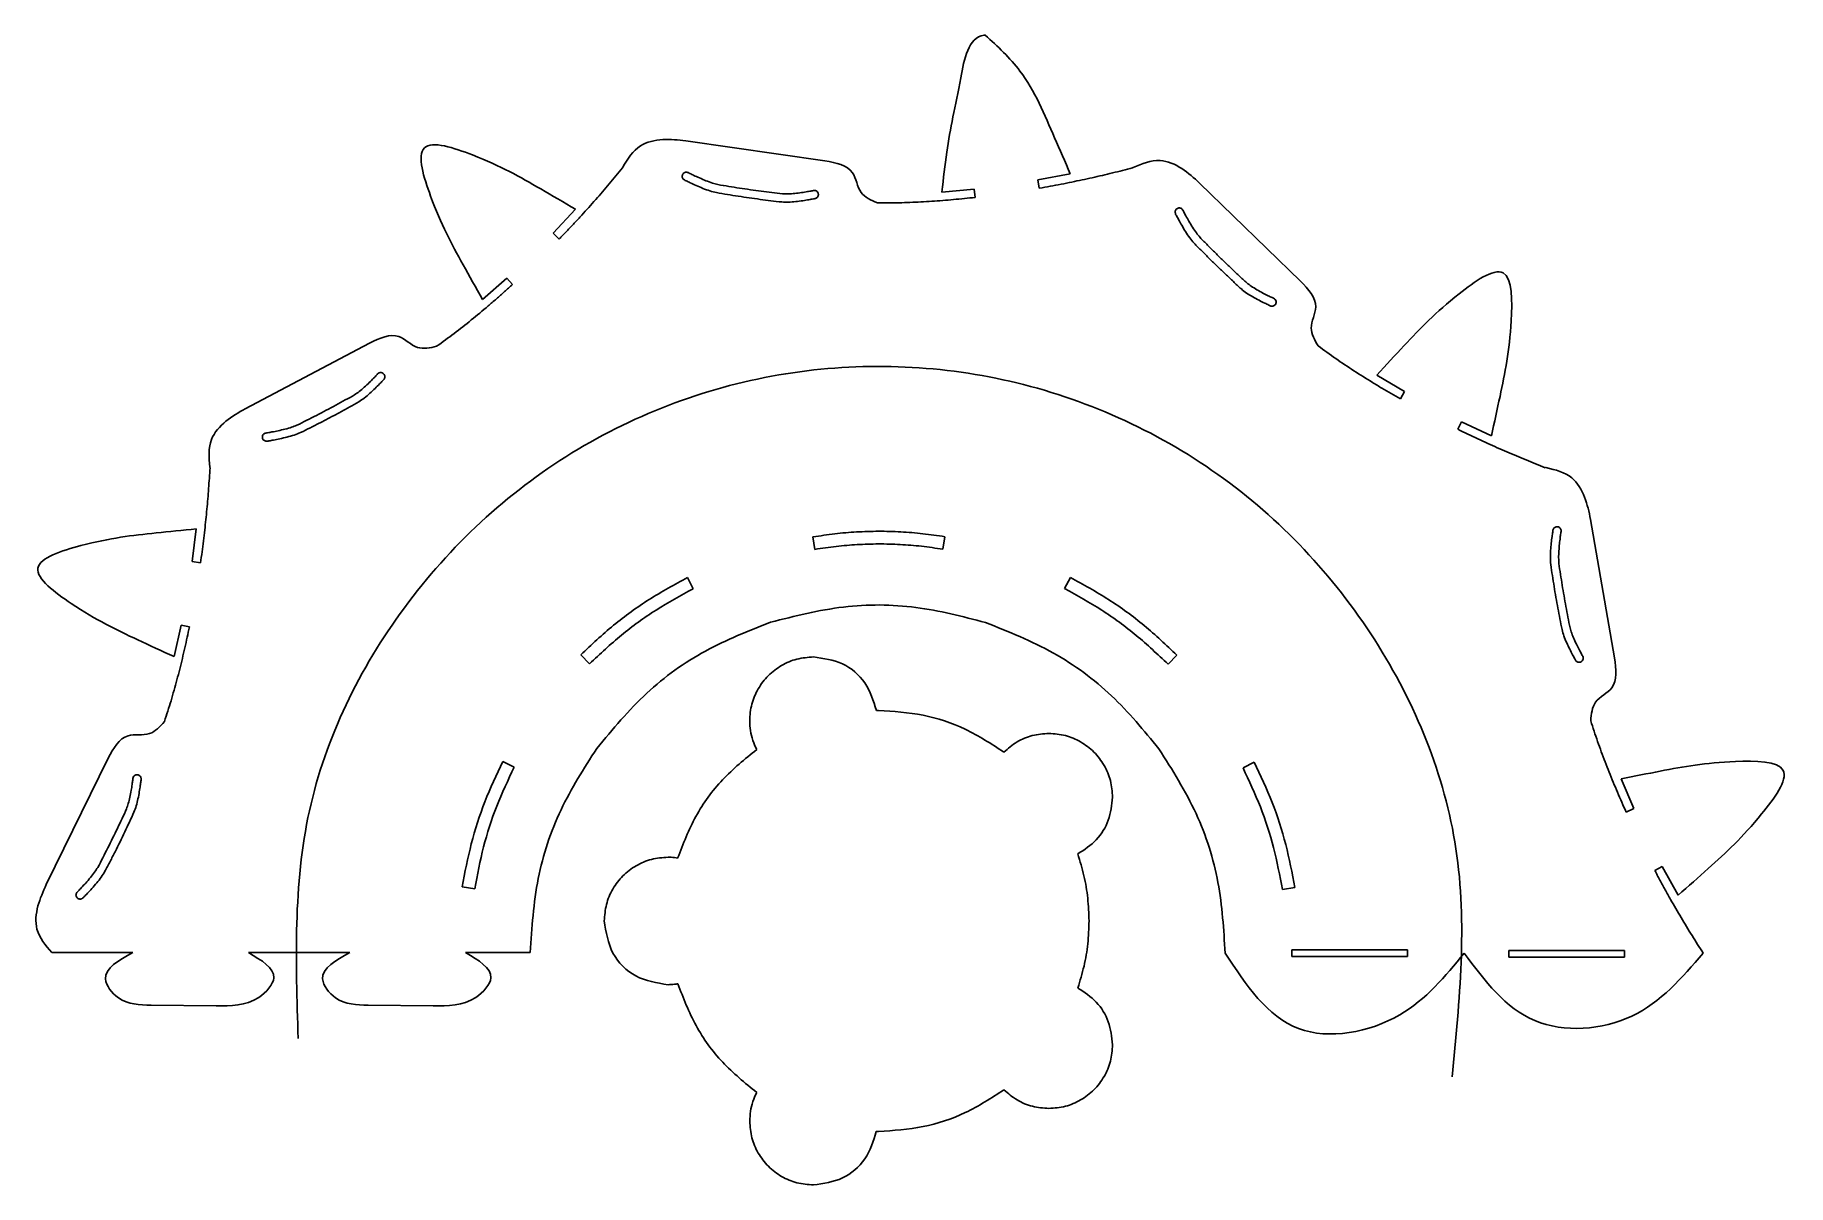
# Model space of a CAD drawing. Extents: x -536 to 104, y 111 to 531.
import ezdxf

# ---------------------------------------------------------------- set-up
doc = ezdxf.new("R2010")
doc.units = 0
doc.layers.get('0').update_dxf_attribs({"linetype": 'CONTINUOUS'})

msp = doc.modelspace()

# ---------------------------------------------------------------- linework, layer by layer
at = {"color": 7}
for p, q in [((-189.351561, 530.716403), (-189.351561, 530.716403)), ((-247.866795, 484.869161), (-298.671092, 492.128927)), ((-170.177344, 477.895312), (-158.34961, 480.145313)), ((-205.175385, 473.463305), (-193.478901, 474.56018)), ((-193.478901, 474.56018), (-193.106247, 471.492211)), ((-169.653514, 474.844921), (-170.177344, 477.895312)), ((-74.336717, 440.989453), (-111.171095, 476.724609)), ((-347.096485, 458.39182), (-338.850001, 467.165648)), ((-250.346968, 473.004347), (-250.346968, 473.004347)), ((-344.879299, 456.232055), (-347.096485, 458.39182)), ((-372.806251, 434.235961), (-363.987889, 441.998461)), ((-363.987889, 441.998461), (-361.883203, 439.735571)), ((-83.316872, 432.848398), (-83.316872, 432.848398)), ((-414.048048, 418.369946), (-459.417186, 394.381665)), ((-409.08024, 407.313367), (-409.08024, 407.313367)), ((-46.503515, 406.66875), (-36.394921, 400.681641)), ((-36.394921, 400.681641), (-37.896093, 397.980469)), ((-16.953515, 386.90625), (-15.583593, 389.682422)), ((-15.583593, 389.682422), (-4.692187, 384.550782)), ((40.260931, 303.491042), (31.466015, 354.052735)), ((-478.76367, 338.623855), (-477.248436, 350.568775)), ((-252.230859, 347.658985), (-251.512497, 343.102735)), ((-228.289449, 349.722655), (-228.289449, 349.722655)), ((-204.835545, 343.166017), (-204.110151, 347.724613)), ((-475.700388, 338.179711), (-478.76367, 338.623855)), ((-295.914842, 328.740223), (-298.005464, 332.852335)), ((-158.305078, 332.885155), (-160.405078, 328.771873)), ((-158.305078, 332.885155), (-158.305078, 332.885155)), ((-485.36367, 303.969164), (-482.79258, 315.432445)), ((-482.79258, 315.432445), (-479.759766, 314.839477)), ((-336.993746, 304.642958), (-333.733592, 301.376942)), ((-252.059176, 303.853728), (-252.059176, 303.853728)), ((-122.692966, 301.223438), (-119.42695, 304.484768)), ((28.210243, 302.18372), (28.210243, 302.18372)), ((-509.403515, 266.892212), (-532.007813, 220.817607)), ((-361.283197, 263.664836), (-365.395309, 265.764836)), ((-91.217579, 265.496474), (-95.330861, 263.404676)), ((-91.217579, 265.496474), (-91.217579, 265.496474)), ((-498.885936, 260.867184), (-498.885936, 260.867184)), ((42.604681, 259.36526), (47.262884, 248.580494)), ((47.262884, 248.580494), (44.460931, 247.277372)), ((54.895306, 226.009011), (57.63515, 227.449245)), ((57.63515, 227.449245), (63.430073, 216.895341)), ((-380.234761, 219.959757), (-375.677341, 219.234363)), ((-80.968361, 219.003507), (-76.410935, 219.721863)), ((-529.960547, 195.999639), (-500.439845, 195.999639)), ((-458.219532, 195.999639), (-450.760548, 195.999639)), ((-450.760548, 195.999639), (-421.239846, 195.999639)), ((-379.019533, 195.999639), (-355.400389, 195.999639)), ((-77.55, 196.981248), (-77.55, 194.581248)), ((-35.329687, 196.981248), (-77.55, 196.981248)), ((-77.55, 194.581248), (-35.329687, 194.581248)), ((-35.329687, 194.581248), (-35.329687, 196.981248)), ((1.640625, 196.759376), (1.640625, 194.359376)), ((43.859375, 196.759376), (1.640625, 196.759376)), ((1.640625, 194.359376), (43.859375, 194.359376)), ((43.859375, 194.359376), (43.859375, 196.759376)), ((-493.700387, 176.839479), (-470.000388, 176.600415)), ((-414.500388, 176.839479), (-390.800389, 176.600415))]:
    msp.add_line(p, q, dxfattribs=at)
for points, knots in [([(-189.351561, 530.716403), (-189.405948, 530.715799), (-189.514286, 530.714596), (-189.67582, 530.702517), (-195.648228, 529.888008), (-199.169141, 509.544317), (-203.135605, 492.633883), (-204.652118, 478.381159), (-205.175385, 473.463305)], [0, 0, 0, 0, 0.163124, 0.324944, 0.485812, 18.20262, 45.872461, 60.449656, 60.449656, 60.449656, 60.449656]), ([(-158.34961, 480.145313), (-160.273618, 484.49298), (-165.885821, 497.174837), (-173.592856, 516.118331), (-184.856179, 526.552107), (-189.351561, 530.716403)], [0, 0, 0, 0, 14.305754, 41.728936, 59.943884, 59.943884, 59.943884, 59.943884]), ([(-298.671092, 492.128927), (-301.422684, 492.432726), (-306.972507, 493.045474), (-316.413491, 491.048984), (-319.801112, 485.518288), (-321.642182, 482.512523)], [0, 0, 0, 0, 8.353158, 16.847903, 26.960345, 26.960345, 26.960345, 26.960345]), ([(-338.850001, 467.165648), (-343.163627, 469.696166), (-355.652493, 477.022552), (-370.377911, 485.325991), (-399.365418, 494.970812), (-390.224693, 465.913885), (-382.273178, 451.090527), (-375.234812, 438.55968), (-372.806251, 434.235961)], [0, 0, 0, 0, 14.69965, 42.558618, 60.27752, 77.994154, 105.663426, 120.24029, 120.24029, 120.24029, 120.24029]), ([(-321.694922, 482.266427), (-323.308447, 480.320559), (-326.536672, 476.427406), (-331.495205, 470.678947), (-334.88428, 466.917371), (-336.580082, 465.03518)], [0, 0, 0, 0, 7.583365, 15.17225, 22.772463, 22.772463, 22.772463, 22.772463]), ([(-321.642182, 482.512523), (-321.64801, 482.484917), (-321.659543, 482.430292), (-321.677511, 482.348344), (-321.689087, 482.29388), (-321.694922, 482.266427)], [0, 0, 0, 0, 0.084643, 0.167487, 0.251684, 0.251684, 0.251684, 0.251684]), ([(-250.346968, 473.004347), (-250.458746, 473.226913), (-250.679343, 473.666155), (-251.358391, 474.043477), (-252.056177, 474.025401), (-252.991503, 473.802991), (-254.425707, 473.567215), (-256.487955, 473.223908), (-258.859315, 472.938262), (-261.174996, 472.742496), (-263.972033, 472.808138), (-267.235353, 473.283295), (-271.157984, 473.747329), (-275.090258, 474.301905), (-279.032071, 474.876667), (-282.964358, 475.539624), (-286.283179, 476.01039), (-289.055356, 476.740195), (-291.300899, 477.586765), (-293.580812, 478.536446), (-295.542688, 479.449582), (-296.906501, 480.088054), (-297.71604, 480.52296), (-298.242931, 480.725423), (-298.784097, 480.699683), (-299.281818, 480.497379), (-299.678575, 480.132181), (-299.924439, 479.653572), (-299.990211, 479.118392), (-299.86486, 478.595829), (-299.570321, 478.14146), (-299.093164, 477.824416), (-298.233161, 477.424541), (-296.834867, 476.726323), (-294.789504, 475.797413), (-292.403486, 474.779602), (-289.933194, 473.8453), (-286.938535, 473.091968), (-283.458621, 472.574676), (-279.489973, 471.912838), (-275.515653, 471.330582), (-271.550091, 470.774404), (-267.592549, 470.299214), (-264.155848, 469.824468), (-261.129383, 469.717542), (-258.562822, 469.936963), (-256.063972, 470.261812), (-253.91165, 470.596795), (-252.425622, 470.883222), (-251.548668, 471.032167), (-251.076468, 471.175052), (-250.726704, 471.427317), (-250.458323, 471.762562), (-250.297623, 472.160146), (-250.246212, 472.589511), (-250.313274, 472.865622), (-250.346968, 473.004347)], [0, 0, 0, 0, 0.73416, 1.448892, 2.183052, 2.776473, 4.337343, 6.537512, 9.049998, 11.501178, 13.501943, 17.427715, 21.381102, 25.354972, 29.340074, 33.330502, 37.321106, 39.383788, 41.9155, 44.513604, 46.791636, 48.40937, 49.024804, 49.554888, 50.077205, 50.607289, 51.137373, 51.659691, 52.189775, 52.719859, 53.242176, 53.77226, 54.411903, 56.092396, 58.456991, 61.151063, 63.874966, 66.369512, 70.397187, 74.422954, 78.441205, 82.446687, 86.435306, 90.400513, 92.848037, 95.501497, 98.116724, 100.408319, 102.035422, 102.654375, 103.079747, 103.501015, 103.926388, 104.35176, 104.773028, 105.198401, 105.198401, 105.198401, 105.198401]), ([(-228.754683, 469.500023), (-231.039697, 470.481386), (-235.893083, 472.565808), (-236.826162, 482.799358), (-243.806622, 484.107995), (-247.866795, 484.869161)], [0, 0, 0, 0, 7.010484, 14.890317, 25.845913, 25.845913, 25.845913, 25.845913]), ([(-135.594136, 482.279297), (-138.043275, 481.653438), (-142.943321, 480.401268), (-150.333727, 478.665037), (-155.286568, 477.613868), (-157.764844, 477.08789)], [0, 0, 0, 0, 7.583434, 15.172338, 22.772619, 22.772619, 22.772619, 22.772619]), ([(-135.406636, 482.446871), (-135.427581, 482.428007), (-135.469029, 482.390675), (-135.531888, 482.33522), (-135.573275, 482.298038), (-135.594136, 482.279297)], [0, 0, 0, 0, 0.084562, 0.167343, 0.251471, 0.251471, 0.251471, 0.251471]), ([(-111.171095, 476.724609), (-113.218537, 478.587728), (-117.348076, 482.3455), (-126.159188, 486.279678), (-132.150504, 483.796446), (-135.406636, 482.446871)], [0, 0, 0, 0, 8.352994, 16.847364, 26.959591, 26.959591, 26.959591, 26.959591]), ([(-157.764844, 477.08789), (-159.08457, 476.823296), (-161.722201, 476.294476), (-165.683932, 475.539149), (-168.330748, 475.076255), (-169.653514, 474.844921)], [0, 0, 0, 0, 4.037967, 8.070358, 12.098835, 12.098835, 12.098835, 12.098835]), ([(-193.106247, 471.492211), (-194.402742, 471.352791), (-197.006796, 471.072762), (-200.937103, 470.699867), (-206.226738, 470.253737), (-212.857449, 469.819379), (-220.813218, 469.497442), (-226.109674, 469.499164), (-228.754683, 469.500023)], [0, 0, 0, 0, 3.911878, 7.857139, 11.843564, 19.836774, 27.790395, 35.724702, 35.724702, 35.724702, 35.724702]), ([(-83.316872, 432.848398), (-83.276481, 433.094159), (-83.196769, 433.579177), (-83.524347, 434.283572), (-84.099493, 434.679095), (-84.986915, 435.048933), (-86.285794, 435.701189), (-88.155979, 436.635607), (-90.24235, 437.798363), (-92.230842, 439.001108), (-94.455108, 440.698271), (-96.815899, 443.000812), (-99.716624, 445.681888), (-102.571928, 448.441883), (-105.423086, 451.223814), (-108.214697, 454.071498), (-110.62297, 456.40311), (-112.436739, 458.62298), (-113.755821, 460.627764), (-115.042093, 462.736176), (-116.092563, 464.628075), (-116.820619, 465.946245), (-117.219933, 466.773924), (-117.527172, 467.247444), (-117.98012, 467.54473), (-118.50171, 467.67363), (-119.037367, 467.611389), (-119.517608, 467.368694), (-119.885397, 466.974367), (-120.091135, 466.477906), (-120.119904, 465.937171), (-119.920196, 465.400214), (-119.459493, 464.571201), (-118.738644, 463.18444), (-117.629918, 461.230699), (-116.297841, 459.004808), (-114.8485, 456.796941), (-112.868569, 454.427263), (-110.357316, 451.963324), (-107.535631, 449.095175), (-104.662582, 446.288072), (-101.781287, 443.507218), (-98.858878, 440.796598), (-96.357578, 438.392475), (-93.971962, 436.52706), (-91.766598, 435.195988), (-89.554044, 433.990011), (-87.615883, 432.995914), (-86.245303, 432.354172), (-85.448285, 431.959209), (-84.982282, 431.797253), (-84.551039, 431.795754), (-84.136862, 431.909224), (-83.773159, 432.13642), (-83.479192, 432.453564), (-83.371153, 432.716362), (-83.316872, 432.848398)], [0, 0, 0, 0, 0.734161, 1.448893, 2.183054, 2.776474, 4.337341, 6.537509, 9.049997, 11.501177, 13.501937, 17.427713, 21.381101, 25.354968, 29.340072, 33.330502, 37.321103, 39.383786, 41.915498, 44.513598, 46.791632, 48.409367, 49.024801, 49.5549, 50.077233, 50.607332, 51.137431, 51.659764, 52.189863, 52.719962, 53.242295, 53.772394, 54.412036, 56.092526, 58.457117, 61.151192, 63.875096, 66.369642, 70.397315, 74.423081, 78.441332, 82.446814, 86.435432, 90.400639, 92.848168, 95.501628, 98.116851, 100.408448, 102.035551, 102.654503, 103.079876, 103.501144, 103.926516, 104.351889, 104.773157, 105.19853, 105.19853, 105.19853, 105.19853]), ([(-336.580082, 465.03518), (-337.492207, 464.045369), (-339.315198, 462.067115), (-342.075991, 459.12706), (-343.945166, 457.196744), (-344.879299, 456.232055)], [0, 0, 0, 0, 4.03798, 8.07038, 12.098862, 12.098862, 12.098862, 12.098862]), ([(-4.692187, 384.550782), (-3.618407, 389.435367), (-0.509587, 403.577265), (2.837417, 420.148103), (3.053036, 450.698116), (-21.75782, 433.024661), (-33.398821, 420.881278), (-43.141752, 410.314707), (-46.503515, 406.66875)], [0, 0, 0, 0, 14.700022, 42.55965, 60.278812, 77.995971, 105.66631, 120.243752, 120.243752, 120.243752, 120.243752]), ([(-361.883203, 439.735571), (-362.850168, 438.860672), (-364.792382, 437.103382), (-367.752926, 434.491281), (-371.770128, 431.021054), (-376.879154, 426.772283), (-383.126161, 421.83564), (-387.412012, 418.723923), (-389.552347, 417.169946)], [0, 0, 0, 0, 3.91203, 7.85757, 11.844147, 19.837238, 27.790644, 35.724841, 35.724841, 35.724841, 35.724841]), ([(-67.908983, 417.321094), (-69.180722, 419.458196), (-71.881947, 423.99749), (-66.621299, 432.82513), (-71.499415, 437.987069), (-74.336717, 440.989453)], [0, 0, 0, 0, 7.010587, 14.890779, 25.846451, 25.846451, 25.846451, 25.846451]), ([(-389.552347, 417.169946), (-391.977784, 416.620782), (-397.12942, 415.454357), (-403.899423, 423.184977), (-410.315904, 420.140667), (-414.048048, 418.369946)], [0, 0, 0, 0, 7.010462, 14.890244, 25.84583, 25.84583, 25.84583, 25.84583]), ([(-37.896093, 397.980469), (-39.026998, 398.629754), (-41.298508, 399.933893), (-44.697715, 401.942337), (-49.239548, 404.690628), (-54.859429, 408.236414), (-61.485557, 412.651393), (-65.769576, 415.765788), (-67.908983, 417.321094)], [0, 0, 0, 0, 3.912084, 7.857728, 11.844361, 19.837564, 27.791152, 35.725435, 35.725435, 35.725435, 35.725435]), ([(-409.08024, 407.313367), (-409.301491, 407.427725), (-409.738138, 407.653416), (-410.509284, 407.55954), (-411.06318, 407.134769), (-411.689143, 406.405064), (-412.71085, 405.371314), (-414.177451, 403.881414), (-415.928023, 402.256471), (-417.686379, 400.73697), (-419.987817, 399.146023), (-422.907185, 397.612297), (-426.353412, 395.682045), (-429.86066, 393.819373), (-433.387492, 391.967426), (-436.958458, 390.192429), (-439.920151, 388.622534), (-442.591857, 387.583512), (-444.90614, 386.948503), (-447.308837, 386.376716), (-449.432754, 385.96229), (-450.911388, 385.677207), (-451.821952, 385.553202), (-452.367241, 385.407331), (-452.789949, 385.068418), (-453.073722, 384.612189), (-453.180057, 384.083514), (-453.097643, 383.551778), (-452.836269, 383.080135), (-452.427681, 382.731051), (-451.922299, 382.536593), (-451.349909, 382.560601), (-450.419104, 382.742576), (-448.87746, 382.999613), (-446.676726, 383.450336), (-444.148142, 384.029378), (-441.600462, 384.725514), (-438.734933, 385.876272), (-435.615569, 387.503217), (-432.015849, 389.30049), (-428.458317, 391.165483), (-424.923196, 393.046421), (-421.442168, 394.98817), (-418.382768, 396.624133), (-415.871458, 398.316542), (-413.92404, 400.002644), (-412.093369, 401.73424), (-410.549001, 403.270349), (-409.515136, 404.37554), (-408.893214, 405.0115), (-408.595183, 405.404649), (-408.460496, 405.814322), (-408.440425, 406.243291), (-408.544111, 406.6594), (-408.754892, 407.036981), (-408.971441, 407.220941), (-409.08024, 407.313367)], [0, 0, 0, 0, 0.73416, 1.448892, 2.183052, 2.776473, 4.33734, 6.537507, 9.049993, 11.501173, 13.501938, 17.42771, 21.381096, 25.354963, 29.340069, 33.3305, 37.321104, 39.383786, 41.915497, 44.5136, 46.791632, 48.409365, 49.024799, 49.5549, 50.077234, 50.607335, 51.137436, 51.65977, 52.189871, 52.719972, 53.242306, 53.772407, 54.412049, 56.092541, 58.457134, 61.15121, 63.875115, 66.369664, 70.397335, 74.423099, 78.441349, 82.446831, 86.435449, 90.400656, 92.848184, 95.501643, 98.116867, 100.408466, 102.035569, 102.654521, 103.079893, 103.50116, 103.926532, 104.351905, 104.773172, 105.198544, 105.198544, 105.198544, 105.198544]), ([(-459.417186, 394.381665), (-461.821848, 393.010054), (-466.671967, 390.243565), (-473.136302, 383.078862), (-472.626105, 376.613147), (-472.34883, 373.099243)], [0, 0, 0, 0, 8.353239, 16.848185, 26.960759, 26.960759, 26.960759, 26.960759]), ([(-6.016406, 381.733594), (-7.239654, 382.295208), (-9.684471, 383.417665), (-13.333861, 385.134752), (-15.74736, 386.315945), (-16.953515, 386.90625)], [0, 0, 0, 0, 4.038031, 8.070527, 12.099056, 12.099056, 12.099056, 12.099056]), ([(14.969531, 372.902344), (12.620502, 373.835524), (7.92069, 375.70258), (0.921888, 378.641852), (-3.702506, 380.702507), (-6.016406, 381.733594)], [0, 0, 0, 0, 7.582711, 15.171077, 22.770633, 22.770633, 22.770633, 22.770633]), ([(-472.245702, 372.867212), (-472.407368, 370.344809), (-472.730821, 365.298139), (-473.364022, 357.733725), (-473.894908, 352.698959), (-474.160548, 350.179711)], [0, 0, 0, 0, 7.582643, 15.17089, 22.770386, 22.770386, 22.770386, 22.770386]), ([(-472.34883, 373.099243), (-472.3372, 373.073263), (-472.314187, 373.021853), (-472.280102, 372.94438), (-472.25723, 372.893072), (-472.245702, 372.867212)], [0, 0, 0, 0, 0.085393, 0.168977, 0.253917, 0.253917, 0.253917, 0.253917]), ([(15.221484, 372.928126), (15.193249, 372.925134), (15.137382, 372.919215), (15.053349, 372.911097), (14.997623, 372.905277), (14.969531, 372.902344)], [0, 0, 0, 0, 0.085181, 0.168537, 0.253269, 0.253269, 0.253269, 0.253269]), ([(31.466015, 354.052735), (30.904628, 356.763555), (29.772332, 362.231176), (24.955987, 370.593181), (18.64908, 372.105973), (15.221484, 372.928126)], [0, 0, 0, 0, 8.353236, 16.848156, 26.960696, 26.960696, 26.960696, 26.960696]), ([(-477.248436, 350.568775), (-482.225726, 350.080552), (-496.636034, 348.667045), (-513.430009, 346.729439), (-542.551125, 337.493936), (-518.076093, 319.358992), (-502.929921, 312.040388), (-489.869961, 306.039684), (-485.36367, 303.969164)], [0, 0, 0, 0, 14.699909, 42.55934, 60.278432, 77.995378, 105.665318, 120.242547, 120.242547, 120.242547, 120.242547]), ([(-474.160548, 350.179711), (-474.316675, 348.842807), (-474.628713, 346.170848), (-475.134112, 342.169551), (-475.51169, 339.509227), (-475.700388, 338.179711)], [0, 0, 0, 0, 4.037969, 8.070352, 12.098824, 12.098824, 12.098824, 12.098824]), ([(-228.289449, 349.722655), (-230.961838, 349.659898), (-236.305711, 349.534404), (-244.300622, 348.845269), (-249.587148, 348.054457), (-252.230859, 347.658985)], [0, 0, 0, 0, 8.018214, 16.033714, 24.051931, 24.051931, 24.051931, 24.051931]), ([(-204.110151, 347.724613), (-206.780554, 348.116072), (-212.120436, 348.898856), (-220.195069, 349.566098), (-225.591012, 349.670463), (-228.289449, 349.722655)], [0, 0, 0, 0, 8.09563, 16.188464, 24.284092, 24.284092, 24.284092, 24.284092]), ([(28.210243, 302.18372), (28.387375, 302.358804), (28.736951, 302.704338), (28.885967, 303.46675), (28.653147, 304.124799), (28.152592, 304.945617), (27.485162, 306.236764), (26.521386, 308.091989), (25.516933, 310.259018), (24.615164, 312.400865), (23.81326, 315.081289), (23.25674, 318.331722), (22.485902, 322.205761), (21.798196, 326.11695), (21.126741, 330.043449), (20.542106, 333.988139), (19.964259, 337.29), (19.801695, 340.15202), (19.912919, 342.549264), (20.111591, 345.011057), (20.373776, 347.159086), (20.559567, 348.653448), (20.723013, 349.557764), (20.752777, 350.12144), (20.561074, 350.628184), (20.214865, 351.039046), (19.744926, 351.303542), (19.213751, 351.389476), (18.684427, 351.286641), (18.22617, 351.005928), (17.885058, 350.585377), (17.731007, 350.033586), (17.616444, 349.092106), (17.384505, 347.546488), (17.133104, 345.314184), (16.902432, 342.730424), (16.77722, 340.092319), (16.986159, 337.011436), (17.569538, 333.54199), (18.166473, 329.563065), (18.840847, 325.603337), (19.537315, 321.659996), (20.308331, 317.749308), (20.918818, 314.334105), (21.752356, 311.422723), (22.754149, 309.049585), (23.835285, 306.773419), (24.818977, 304.829955), (25.550594, 303.505168), (25.963243, 302.71716), (26.245054, 302.312227), (26.593055, 302.057537), (26.994827, 301.90589), (27.422611, 301.875917), (27.846847, 301.959703), (28.08872, 302.108807), (28.210243, 302.18372)], [0, 0, 0, 0, 0.73416, 1.448893, 2.183053, 2.776474, 4.337341, 6.537506, 9.049996, 11.501176, 13.501934, 17.427711, 21.381098, 25.354967, 29.34007, 33.330499, 37.321097, 39.383785, 41.915497, 44.513598, 46.791632, 48.409366, 49.0248, 49.554897, 50.077228, 50.607326, 51.137423, 51.659754, 52.189851, 52.719949, 53.24228, 53.772377, 54.412019, 56.09251, 58.457102, 61.151178, 63.875084, 66.369631, 70.397303, 74.423067, 78.441318, 82.446797, 86.435416, 90.400626, 92.848152, 95.50161, 98.116837, 100.408434, 102.035538, 102.654491, 103.079863, 103.50113, 103.926502, 104.351875, 104.773141, 105.198514, 105.198514, 105.198514, 105.198514]), ([(-251.512497, 343.102735), (-248.94811, 343.48632), (-243.820204, 344.253361), (-236.065181, 344.921757), (-230.881652, 345.043445), (-228.289449, 345.104299)], [0, 0, 0, 0, 7.777622, 15.552612, 23.330237, 23.330237, 23.330237, 23.330237]), ([(-228.289449, 345.104299), (-225.671966, 345.05365), (-220.437902, 344.95237), (-212.605513, 344.305092), (-207.425832, 343.545752), (-204.835545, 343.166017)], [0, 0, 0, 0, 7.852759, 15.702808, 23.555569, 23.555569, 23.555569, 23.555569]), ([(-298.005464, 332.852335), (-302.718019, 330.273114), (-312.136715, 325.11818), (-325.227855, 315.646286), (-333.070002, 308.312398), (-336.993746, 304.642958)], [0, 0, 0, 0, 16.107115, 32.192311, 48.299425, 48.299425, 48.299425, 48.299425]), ([(-119.42695, 304.484768), (-123.335615, 308.174079), (-131.14762, 315.547676), (-144.201866, 325.083775), (-153.601871, 330.283514), (-158.305078, 332.885155)], [0, 0, 0, 0, 16.114952, 32.207952, 48.322906, 48.322906, 48.322906, 48.322906]), ([(-333.733592, 301.376942), (-329.927553, 304.936324), (-322.320655, 312.050245), (-309.622208, 321.238046), (-300.486038, 326.238362), (-295.914842, 328.740223)], [0, 0, 0, 0, 15.62397, 31.226677, 46.850648, 46.850648, 46.850648, 46.850648]), ([(-160.405078, 328.771873), (-155.842929, 326.248282), (-146.724845, 321.204538), (-134.062115, 311.954503), (-126.484404, 304.802084), (-122.692966, 301.223438)], [0, 0, 0, 0, 15.631606, 31.241917, 46.873522, 46.873522, 46.873522, 46.873522]), ([(-267.700784, 316.496509), (-258.892243, 318.74177), (-241.543271, 323.163952), (-214.65489, 323.000811), (-197.738283, 318.608877), (-189.349221, 316.430887)], [0, 0, 0, 0, 27.19912, 53.570366, 79.513357, 79.513357, 79.513357, 79.513357]), ([(-479.759766, 314.839477), (-480.027835, 313.563292), (-480.566272, 310.999973), (-481.426314, 307.146568), (-482.636714, 301.977821), (-484.272391, 295.53738), (-486.424154, 287.871481), (-488.062358, 282.834833), (-488.880467, 280.319558)], [0, 0, 0, 0, 3.912078, 7.857714, 11.844342, 19.837466, 27.790918, 35.725132, 35.725132, 35.725132, 35.725132]), ([(-331.126172, 270.495728), (-325.319719, 277.489698), (-313.883593, 291.264708), (-292.034946, 306.937443), (-275.767798, 313.327585), (-267.700784, 316.496509)], [0, 0, 0, 0, 27.19895, 53.569827, 79.512597, 79.512597, 79.512597, 79.512597]), ([(-189.349221, 316.430887), (-180.903221, 313.06978), (-164.268268, 306.449858), (-142.611052, 290.513046), (-131.506717, 277.016491), (-126.000004, 270.323462)], [0, 0, 0, 0, 27.199175, 53.570563, 79.51365, 79.51365, 79.51365, 79.51365]), ([(-252.059176, 303.853728), (-254.093695, 303.69871), (-258.145895, 303.389956), (-263.816751, 300.950345), (-268.688766, 297.238983), (-272.424655, 292.359646), (-274.772511, 286.692389), (-275.471165, 281.415176), (-275.110722, 276.96297), (-274.287801, 273.393154), (-273.28563, 271.178669), (-272.783784, 270.069744)], [0, 0, 0, 0, 6.086128, 12.121891, 18.208019, 24.294148, 30.32991, 36.416039, 40.06021, 43.693327, 47.337499, 47.337499, 47.337499, 47.337499]), ([(-229.120896, 284.33492), (-230.214047, 287.856349), (-232.373473, 294.812625), (-241.195979, 302.319936), (-248.408188, 303.338239), (-252.059176, 303.853728)], [0, 0, 0, 0, 10.911011, 21.553753, 32.464764, 32.464764, 32.464764, 32.464764]), ([(31.549212, 280.565654), (31.776505, 283.042053), (32.259284, 288.302014), (41.704024, 292.351118), (40.791623, 299.394379), (40.260931, 303.491042)], [0, 0, 0, 0, 7.010372, 14.890278, 25.84573, 25.84573, 25.84573, 25.84573]), ([(-228.322848, 284.36308), (-228.411533, 284.36032), (-228.588902, 284.3548), (-228.85492, 284.345413), (-229.032237, 284.338418), (-229.120896, 284.33492)], [0, 0, 0, 0, 0.266183, 0.532365, 0.798548, 0.798548, 0.798548, 0.798548]), ([(-182.590424, 269.152144), (-187.168308, 272.128691), (-196.298759, 278.065324), (-212.006855, 283.289951), (-222.87414, 284.00471), (-228.322848, 284.36308)], [0, 0, 0, 0, 16.34051, 32.590658, 48.931168, 48.931168, 48.931168, 48.931168]), ([(-488.880467, 280.319558), (-490.51992, 278.449643), (-494.00214, 274.477918), (-504.023201, 276.752881), (-507.424917, 270.51845), (-509.403515, 266.892212)], [0, 0, 0, 0, 7.010502, 14.890402, 25.846033, 25.846033, 25.846033, 25.846033]), ([(-166.181832, 275.950192), (-168.207988, 275.789792), (-172.243595, 275.470313), (-177.965354, 273.0998), (-181.044486, 270.471655), (-182.590424, 269.152144)], [0, 0, 0, 0, 6.07412, 12.098164, 18.172284, 18.172284, 18.172284, 18.172284]), ([(-142.931832, 252.700192), (-143.086761, 254.7349), (-143.395336, 258.787476), (-145.834778, 264.456883), (-149.546261, 269.335763), (-154.425141, 273.047246), (-160.094548, 275.486688), (-164.147124, 275.795263), (-166.181832, 275.950192)], [0, 0, 0, 0, 6.086323, 12.122275, 18.208598, 24.294921, 30.330874, 36.417197, 36.417197, 36.417197, 36.417197]), ([(44.460931, 247.277372), (43.92772, 248.467347), (42.856745, 250.857458), (41.28781, 254.480307), (39.229067, 259.373314), (36.766573, 265.54524), (34.001108, 273.012009), (32.365845, 278.049824), (31.549212, 280.565654)], [0, 0, 0, 0, 3.911897, 7.8572, 11.843651, 19.836984, 27.790826, 35.725253, 35.725253, 35.725253, 35.725253]), ([(-355.400389, 195.999639), (-354.813784, 205.070848), (-353.658431, 222.937128), (-345.194367, 248.458956), (-335.789913, 263.190326), (-331.126172, 270.495728)], [0, 0, 0, 0, 27.199012, 53.570052, 79.512935, 79.512935, 79.512935, 79.512935]), ([(-272.783784, 270.069744), (-277.093953, 266.573308), (-285.689692, 259.600393), (-295.601235, 245.997002), (-299.604534, 235.677997), (-301.611912, 230.503728)], [0, 0, 0, 0, 16.607015, 33.119246, 49.726261, 49.726261, 49.726261, 49.726261]), ([(-126.000004, 270.323462), (-121.142697, 262.639965), (-111.575977, 247.506916), (-103.42251, 221.884464), (-102.372089, 204.438935), (-101.851175, 195.787527)], [0, 0, 0, 0, 27.198775, 53.569409, 79.512095, 79.512095, 79.512095, 79.512095]), ([(-365.395309, 265.764836), (-367.67961, 260.899297), (-372.245101, 251.174848), (-377.227798, 235.794704), (-379.231985, 225.240471), (-380.234761, 219.959757)], [0, 0, 0, 0, 16.115738, 32.209519, 48.325256, 48.325256, 48.325256, 48.325256]), ([(-375.677341, 219.234363), (-374.70465, 224.356602), (-372.760592, 234.594101), (-367.927416, 249.512686), (-363.498943, 258.94531), (-361.283197, 263.664836)], [0, 0, 0, 0, 15.632107, 31.242917, 46.875024, 46.875024, 46.875024, 46.875024]), ([(-95.330861, 263.404676), (-93.119528, 258.687763), (-88.699871, 249.260352), (-83.877378, 234.351783), (-81.938473, 224.121919), (-80.968361, 219.003507)], [0, 0, 0, 0, 15.619408, 31.217573, 46.836982, 46.836982, 46.836982, 46.836982]), ([(-76.410935, 219.721863), (-77.411039, 224.9986), (-79.409886, 235.544897), (-84.381511, 250.914627), (-88.937856, 260.633654), (-91.217579, 265.496474)], [0, 0, 0, 0, 16.102546, 32.183188, 48.285732, 48.285732, 48.285732, 48.285732]), ([(63.430073, 216.895341), (67.169835, 220.215952), (77.997238, 229.829824), (90.444976, 241.268797), (108.576133, 265.857721), (78.115708, 266.142888), (61.560355, 263.16088), (47.467404, 260.338955), (42.604681, 259.36526)], [0, 0, 0, 0, 14.700052, 42.559759, 60.279019, 77.99604, 105.666205, 120.243565, 120.243565, 120.243565, 120.243565]), ([(-498.885936, 260.867184), (-499.13215, 260.829654), (-499.618063, 260.755586), (-500.186755, 260.226371), (-500.385191, 259.557151), (-500.462698, 258.598875), (-500.681654, 257.162009), (-500.99242, 255.094607), (-501.453544, 252.75104), (-501.982944, 250.488204), (-502.909705, 247.848349), (-504.370025, 244.891579), (-506.023506, 241.304333), (-507.766037, 237.73587), (-509.530817, 234.16462), (-511.376465, 230.629648), (-512.849769, 227.618739), (-514.400499, 225.207761), (-515.899541, 223.333738), (-517.507237, 221.458855), (-518.981936, 219.875181), (-520.010646, 218.775445), (-520.674397, 218.139858), (-521.029924, 217.701381), (-521.172769, 217.178684), (-521.134222, 216.642726), (-520.909495, 216.152451), (-520.530232, 215.770664), (-520.041486, 215.54272), (-519.505682, 215.500505), (-518.982469, 215.640312), (-518.533553, 215.9963), (-517.887415, 216.690599), (-516.791298, 217.80473), (-515.275784, 219.462917), (-513.570491, 221.41765), (-511.918557, 223.478325), (-510.276657, 226.093603), (-508.709359, 229.243362), (-506.853539, 232.81325), (-505.07164, 236.41312), (-503.317258, 240.012726), (-501.642379, 243.629729), (-500.128869, 246.751522), (-499.091947, 249.59682), (-498.507518, 252.105569), (-498.044282, 254.582501), (-497.697764, 256.732996), (-497.510964, 258.234806), (-497.381625, 259.114866), (-497.3716, 259.608109), (-497.503436, 260.018707), (-497.73934, 260.377548), (-498.067806, 260.653242), (-498.460268, 260.834818), (-498.743589, 260.856361), (-498.885936, 260.867184)], [0, 0, 0, 0, 0.73416, 1.448893, 2.183053, 2.776474, 4.337343, 6.537511, 9.049997, 11.501176, 13.501937, 17.427712, 21.381096, 25.354954, 29.340075, 33.330508, 37.32111, 39.383793, 41.915501, 44.513576, 46.791623, 48.409365, 49.024801, 49.554961, 50.077352, 50.607512, 51.137672, 51.660063, 52.190223, 52.720383, 53.242774, 53.772934, 54.412583, 56.093084, 58.457676, 61.15174, 63.875644, 66.370205, 70.397871, 74.423632, 78.441888, 82.447367, 86.435985, 90.401191, 92.84872, 95.502179, 98.117403, 100.409001, 102.036105, 102.655059, 103.080431, 103.501698, 103.92707, 104.352443, 104.77371, 105.199082, 105.199082, 105.199082, 105.199082]), ([(-155.605664, 231.99784), (-153.216494, 233.568271), (-148.475537, 236.68456), (-143.863221, 244.218649), (-143.243923, 249.858188), (-142.931832, 252.700192)], [0, 0, 0, 0, 8.509829, 16.886508, 25.396337, 25.396337, 25.396337, 25.396337]), ([(-305.134568, 230.801384), (-307.169202, 230.646363), (-311.221633, 230.337603), (-316.890761, 227.898029), (-321.769372, 224.186523), (-325.480632, 219.307724), (-327.919919, 213.638472), (-328.228474, 209.586026), (-328.383392, 207.551384)], [0, 0, 0, 0, 6.086127, 12.121889, 18.208016, 24.294143, 30.329905, 36.416032, 36.416032, 36.416032, 36.416032]), ([(-301.611912, 230.503728), (-302.00101, 230.560618), (-302.77908, 230.674379), (-303.955314, 230.773768), (-304.741441, 230.792178), (-305.134568, 230.801384)], [0, 0, 0, 0, 1.179541, 2.358703, 3.538244, 3.538244, 3.538244, 3.538244]), ([(-151.511128, 207.55136), (-151.611542, 210.317473), (-151.812225, 215.845687), (-153.187714, 224.058064), (-154.799291, 229.349968), (-155.605664, 231.99784)], [0, 0, 0, 0, 8.298589, 16.58514, 24.883728, 24.883728, 24.883728, 24.883728]), ([(60.703121, 215.395341), (60.043604, 216.568719), (58.725466, 218.913879), (56.782403, 222.448194), (55.52413, 224.822464), (54.895306, 226.009011)], [0, 0, 0, 0, 4.038072, 8.070647, 12.099221, 12.099221, 12.099221, 12.099221]), ([(-532.007813, 220.817607), (-533.14702, 218.294606), (-535.44473, 213.205869), (-536.463391, 203.61018), (-532.250267, 198.679391), (-529.960547, 195.999639)], [0, 0, 0, 0, 8.353037, 16.847557, 26.959872, 26.959872, 26.959872, 26.959872]), ([(72.570695, 195.787527), (71.209267, 197.937048), (68.485412, 202.237668), (64.52429, 208.772182), (61.977475, 213.186527), (60.703121, 215.395341)], [0, 0, 0, 0, 7.63308, 15.271762, 22.921811, 22.921811, 22.921811, 22.921811]), ([(-328.383392, 207.551384), (-327.743881, 203.477617), (-326.483826, 195.450907), (-317.235044, 186.202122), (-309.208334, 184.942064), (-305.134568, 184.302552)], [0, 0, 0, 0, 12.155811, 23.951096, 36.106906, 36.106906, 36.106906, 36.106906]), ([(-155.5916, 183.074408), (-154.785947, 185.72577), (-153.175812, 191.024638), (-151.805023, 199.247396), (-151.60914, 204.78203), (-151.511128, 207.55136)], [0, 0, 0, 0, 8.307957, 16.603836, 24.911793, 24.911793, 24.911793, 24.911793]), ([(-500.439845, 195.999639), (-505.535225, 193.175544), (-513.704933, 188.647515), (-504.980703, 177.060746), (-497.910018, 176.922053), (-493.700387, 176.839479)], [0, 0, 0, 0, 13.815657, 22.151419, 34.416297, 34.416297, 34.416297, 34.416297]), ([(-470.000388, 176.600415), (-464.645935, 176.536014), (-456.226544, 176.434749), (-445.420457, 188.481905), (-453.471099, 193.210574), (-458.219532, 195.999639)], [0, 0, 0, 0, 15.822905, 24.88008, 37.903903, 37.903903, 37.903903, 37.903903]), ([(-421.239846, 195.999639), (-426.335228, 193.175545), (-434.504936, 188.647518), (-425.780702, 177.060759), (-418.71002, 176.922057), (-414.500388, 176.839479)], [0, 0, 0, 0, 13.815656, 22.151409, 34.416293, 34.416293, 34.416293, 34.416293]), ([(-390.800389, 176.600415), (-385.445936, 176.53602), (-377.026544, 176.434765), (-366.22046, 188.481928), (-374.271103, 193.210584), (-379.019533, 195.999639)], [0, 0, 0, 0, 15.822908, 24.880091, 37.903895, 37.903895, 37.903895, 37.903895]), ([(-101.851175, 195.787527), (-94.194773, 184.188991), (-79.103129, 161.326951), (-36.388113, 169.236089), (-21.555352, 187.345038), (-14.64024, 195.787527)], [0, 0, 0, 0, 38.370663, 75.632967, 108.177102, 108.177102, 108.177102, 108.177102]), ([(-14.64024, 195.787527), (-7.124247, 185.746861), (7.867804, 165.718879), (49.273123, 168.693699), (64.857203, 186.817149), (72.570695, 195.787527)], [0, 0, 0, 0, 35.617146, 71.045046, 105.765808, 105.765808, 105.765808, 105.765808]), ([(-305.134568, 184.302552), (-304.732962, 184.310588), (-303.929886, 184.326658), (-302.728129, 184.425664), (-301.93325, 184.541242), (-301.535744, 184.59904)], [0, 0, 0, 0, 1.204885, 2.409366, 3.614251, 3.614251, 3.614251, 3.614251]), ([(-301.535744, 184.59904), (-299.537901, 179.421627), (-295.553616, 169.096347), (-285.667914, 155.476112), (-277.085901, 148.487908), (-272.782616, 144.983808)], [0, 0, 0, 0, 16.605501, 33.116243, 49.721745, 49.721745, 49.721745, 49.721745]), ([(-142.931832, 162.403704), (-143.245925, 165.240883), (-143.86921, 170.870977), (-148.475154, 178.391503), (-153.207051, 181.50528), (-155.5916, 183.074408)], [0, 0, 0, 0, 8.496438, 16.860323, 25.356761, 25.356761, 25.356761, 25.356761]), ([(-166.181832, 139.153704), (-164.147124, 139.308633), (-160.094548, 139.617208), (-154.425141, 142.05665), (-149.546261, 145.768133), (-145.834778, 150.647013), (-143.395336, 156.31642), (-143.086761, 160.368996), (-142.931832, 162.403704)], [0, 0, 0, 0, 6.086323, 12.122275, 18.208598, 24.294921, 30.330874, 36.417197, 36.417197, 36.417197, 36.417197]), ([(-272.782616, 144.983808), (-273.280371, 143.880096), (-274.274385, 141.675991), (-275.129907, 138.124483), (-275.248582, 135.709517), (-275.308008, 134.500216)], [0, 0, 0, 0, 3.627474, 7.244043, 10.871517, 10.871517, 10.871517, 10.871517]), ([(-228.322848, 130.740816), (-222.873433, 131.098435), (-212.004746, 131.811696), (-196.294123, 137.035153), (-187.162077, 142.971723), (-182.583392, 145.94824)], [0, 0, 0, 0, 16.342463, 32.594532, 48.936995, 48.936995, 48.936995, 48.936995]), ([(-182.583392, 145.94824), (-181.037945, 144.629622), (-177.95978, 142.003247), (-172.240712, 139.634056), (-168.207019, 139.314262), (-166.181832, 139.153704)], [0, 0, 0, 0, 6.071293, 12.09258, 18.163873, 18.163873, 18.163873, 18.163873]), ([(-275.308008, 134.500216), (-275.15309, 132.465574), (-274.844535, 128.413127), (-272.405246, 122.743873), (-268.693985, 117.865075), (-263.815373, 114.153568), (-258.146242, 111.713995), (-254.093811, 111.405237), (-252.059176, 111.250216)], [0, 0, 0, 0, 6.086129, 12.121891, 18.20802, 24.294149, 30.329911, 36.41604, 36.41604, 36.41604, 36.41604]), ([(-252.059176, 111.250216), (-248.409213, 111.768434), (-241.199003, 112.792132), (-232.383215, 120.304028), (-230.228207, 127.260395), (-229.137296, 130.781856)], [0, 0, 0, 0, 10.909196, 21.550247, 32.459443, 32.459443, 32.459443, 32.459443]), ([(-229.137296, 130.781856), (-229.046821, 130.776912), (-228.865873, 130.767023), (-228.594388, 130.753343), (-228.413361, 130.744992), (-228.322848, 130.740816)], [0, 0, 0, 0, 0.271828, 0.543656, 0.815485, 0.815485, 0.815485, 0.815485])]:
    msp.add_open_spline(points, degree=3, knots=knots, dxfattribs=at)
at = {"color": 1}
msp.add_open_spline([(-440.081176, 164.651832), (-440.985494, 192.730846), (-442.778312, 248.397766), (-405.042338, 325.461638), (-343.192909, 382.965731), (-263.463003, 412.444311), (-178.803178, 409.629527), (-101.207404, 374.920157), (-43.314158, 313.434837), (-10.78033, 234.034624), (-16.266749, 178.609728), (-19.034159, 150.652792)], degree=3, knots=[0, 0, 0, 0, 83.209273, 164.963191, 248.172464, 331.381732, 413.135648, 496.344916, 579.554187, 661.308104, 744.517374, 744.517374, 744.517374, 744.517374], dxfattribs=at)

doc.saveas('drawing.dxf')
